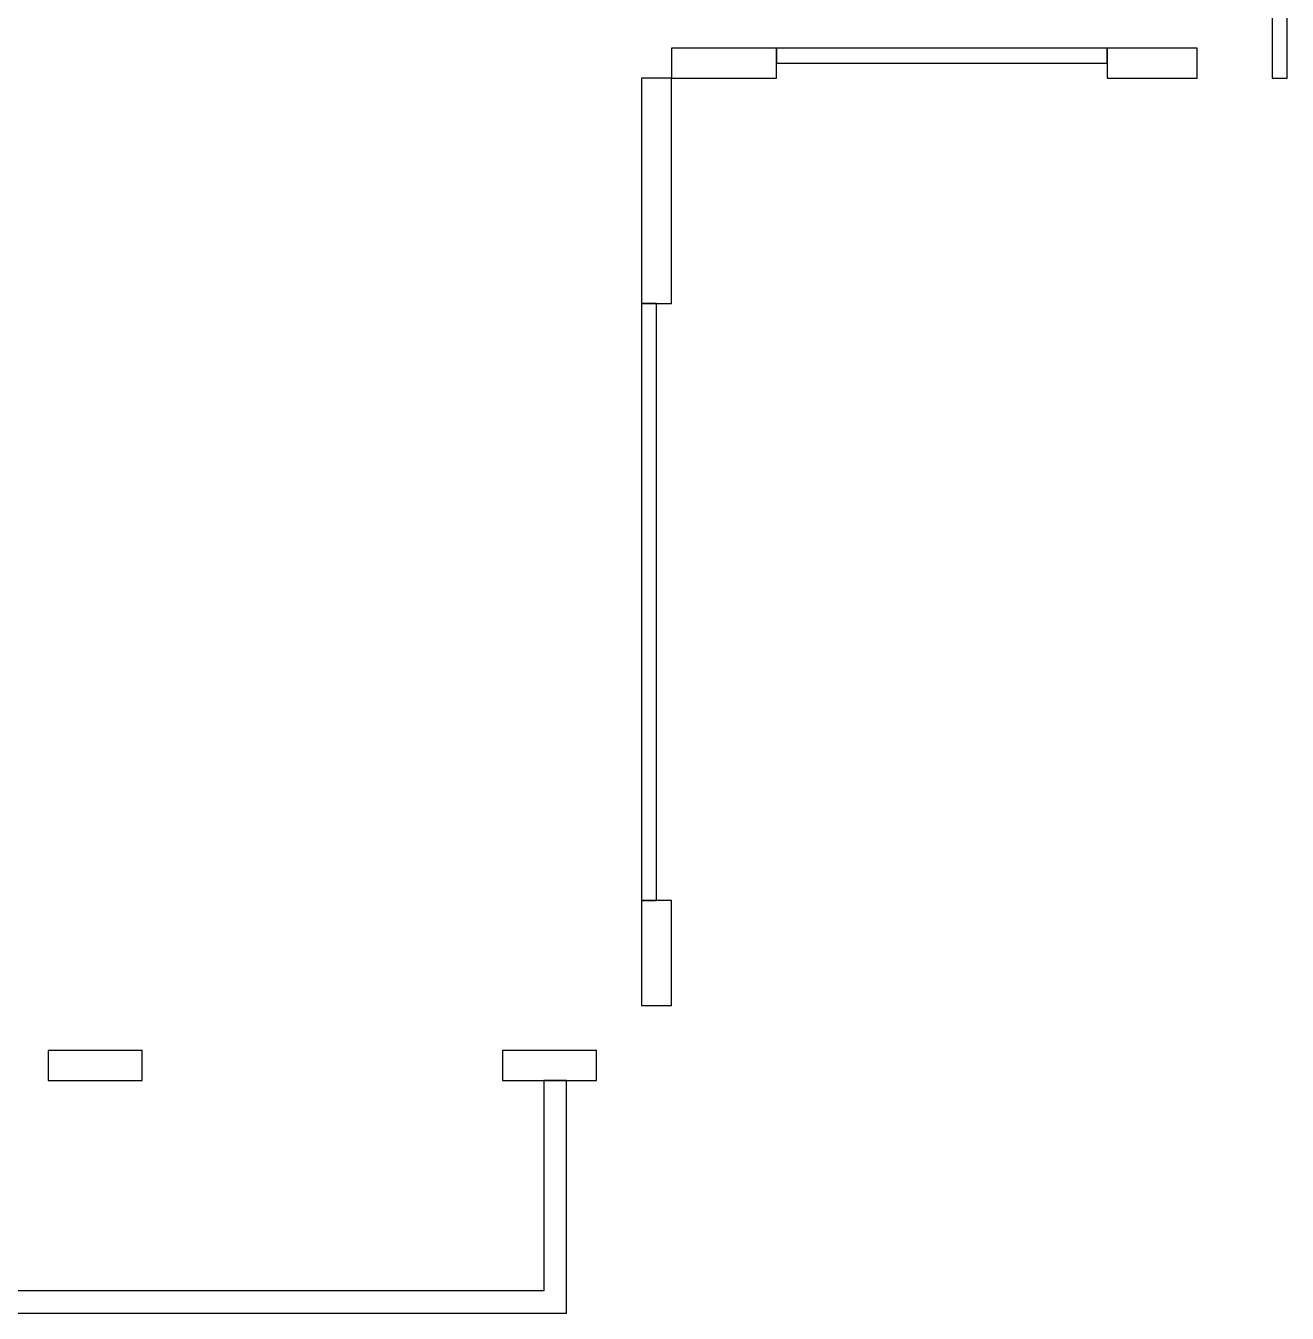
# Model space of a CAD drawing. Header units: inches. Extents: x -2562 to 2562, y 45 to 1163.
# Drawn here: x 2222 to 2558, y 414 to 757 of the extents above; entities that cross this region are included whole.
import ezdxf

# ---------------------------------------------------------------- set-up
doc = ezdxf.new("R2010")
doc.units = ezdxf.units.IN
doc.header["$LTSCALE"] = 10
doc.header["$MEASUREMENT"] = 0
doc.layers.add('A-WALL', color=5, linetype='CONTINUOUS')

msp = doc.modelspace()

# ---------------------------------------------------------------- linework, layer by layer
at = {"layer": 'A-WALL', "linetype": 'Continuous', "lineweight": -3}
for p, q in [((2554, 763), (2554, 743)), ((2558, 743), (2558, 763)), ((2394, 751), (2394, 743)), ((2422, 751), (2394, 751)), ((2422, 743), (2422, 751)), ((2422, 751), (2422, 747)), ((2510, 751), (2422, 751)), ((2510, 751), (2510, 743)), ((2534, 751), (2510, 751)), ((2510, 747), (2510, 751)), ((2534, 743), (2534, 751)), ((2422, 747), (2510, 747)), ((2394, 743), (2386, 743)), ((2386, 743), (2386, 683)), ((2394, 683), (2394, 743)), ((2394, 743), (2422, 743)), ((2510, 743), (2534, 743)), ((2554, 743), (2558, 743)), ((2386, 683), (2394, 683)), ((2390, 683), (2386, 683)), ((2386, 683), (2386, 524)), ((2390, 524), (2390, 683)), ((2394, 524), (2386, 524)), ((2386, 524), (2386, 496)), ((2386, 524), (2390, 524)), ((2394, 496), (2394, 524)), ((2386, 496), (2394, 496)), ((2227.99, 484), (2227.99, 476)), ((2252.99, 484), (2227.99, 484)), ((2252.99, 476), (2252.99, 484)), ((2349, 484), (2349, 476)), ((2374, 484), (2349, 484)), ((2374, 476), (2374, 484)), ((2227.99, 476), (2252.99, 476)), ((2349, 476), (2374, 476)), ((2365.99, 476), (2359.99, 476)), ((2359.99, 476), (2359.99, 420)), ((2365.99, 414), (2365.99, 476)), ((2359.99, 420), (2208, 420)), ((2208, 414), (2365.99, 414))]:
    msp.add_line(p, q, dxfattribs=at)

doc.saveas('drawing.dxf')
